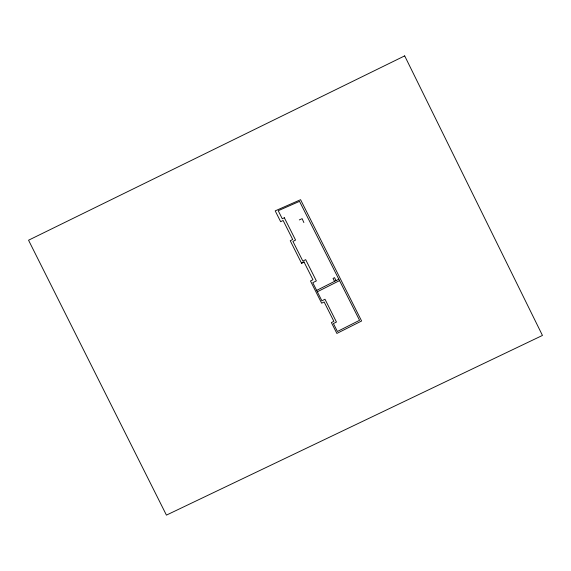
<?xml version="1.0" encoding="UTF-8"?>
<svg xmlns="http://www.w3.org/2000/svg" width="571" height="571" viewBox="0 0 571 571"><rect width="100%" height="100%" fill="white"/><g stroke="black" fill="none" stroke-linecap="round" stroke-linejoin="round"><path stroke-width="0.86" d="M301.538 263.21L304.008 261.968L312.951 279.74L310.481 280.982L321.666 303.208L324.135 301.966L333.878 321.337L331.408 322.579L336.869 333.435L361.6 320.995L300.582 199.7L275.208 210.863L280.661 221.705L283.13 220.463L292.709 239.499L290.239 240.741L301.559 263.252L304.029 262.01M316.655 290.403L338.824 279.219M317.348 291.774L339.531 280.611M299.311 219.928L302.116 218.664L303.872 222.562M336.034 280.625L334.542 277.663L333.043 278.412L334.542 281.382M284.329 217.744L282.281 218.779L278.22 210.713L299.525 201.356L359.559 320.295L337.397 331.48L333.414 323.557L336.455 322.03L324.999 299.254L321.894 300.817L312.78 282.695L316.363 280.896L305.671 259.648L302.837 261.075L292.937 241.405L295.571 240.077L284.329 217.744M404.682 55.879L28.55 240.213L166.432 515.121L542.45 335.434L404.682 55.879"/></g></svg>
